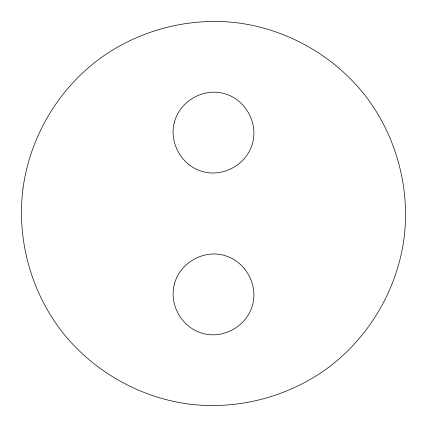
<?xml version="1.0" encoding="UTF-8"?>
<svg xmlns="http://www.w3.org/2000/svg" width="427" height="427" viewBox="0 0 427 427"><rect width="100%" height="100%" fill="white"/><g stroke="black" fill="none" stroke-linecap="round" stroke-linejoin="round"><path stroke-width="0.64" d="M22.994 188.419C16.6 238.442 30.509 290.349 61.056 330.471C91.906 370.364 138.449 397.238 188.419 404.006C238.442 410.4 290.349 396.491 330.471 365.944C370.364 335.094 397.238 288.551 404.006 238.581C410.4 188.558 396.491 136.651 365.944 96.529C335.094 56.636 288.551 29.762 238.581 22.994C188.558 16.6 136.651 30.509 96.529 61.056C56.636 91.906 29.762 138.449 22.994 188.419M174.424 122.127C168.692 143.002 182.083 166.194 203.028 171.67C223.908 177.402 247.1 164.011 252.576 143.066C258.308 122.186 244.917 98.995 223.972 93.518C203.092 87.786 179.9 101.178 174.424 122.127M174.424 283.934C168.692 304.814 182.083 328.005 203.028 333.482C223.908 339.214 247.1 325.822 252.576 304.873C258.308 283.998 244.917 260.806 223.972 255.33C203.092 249.598 179.9 262.989 174.424 283.934"/></g></svg>
